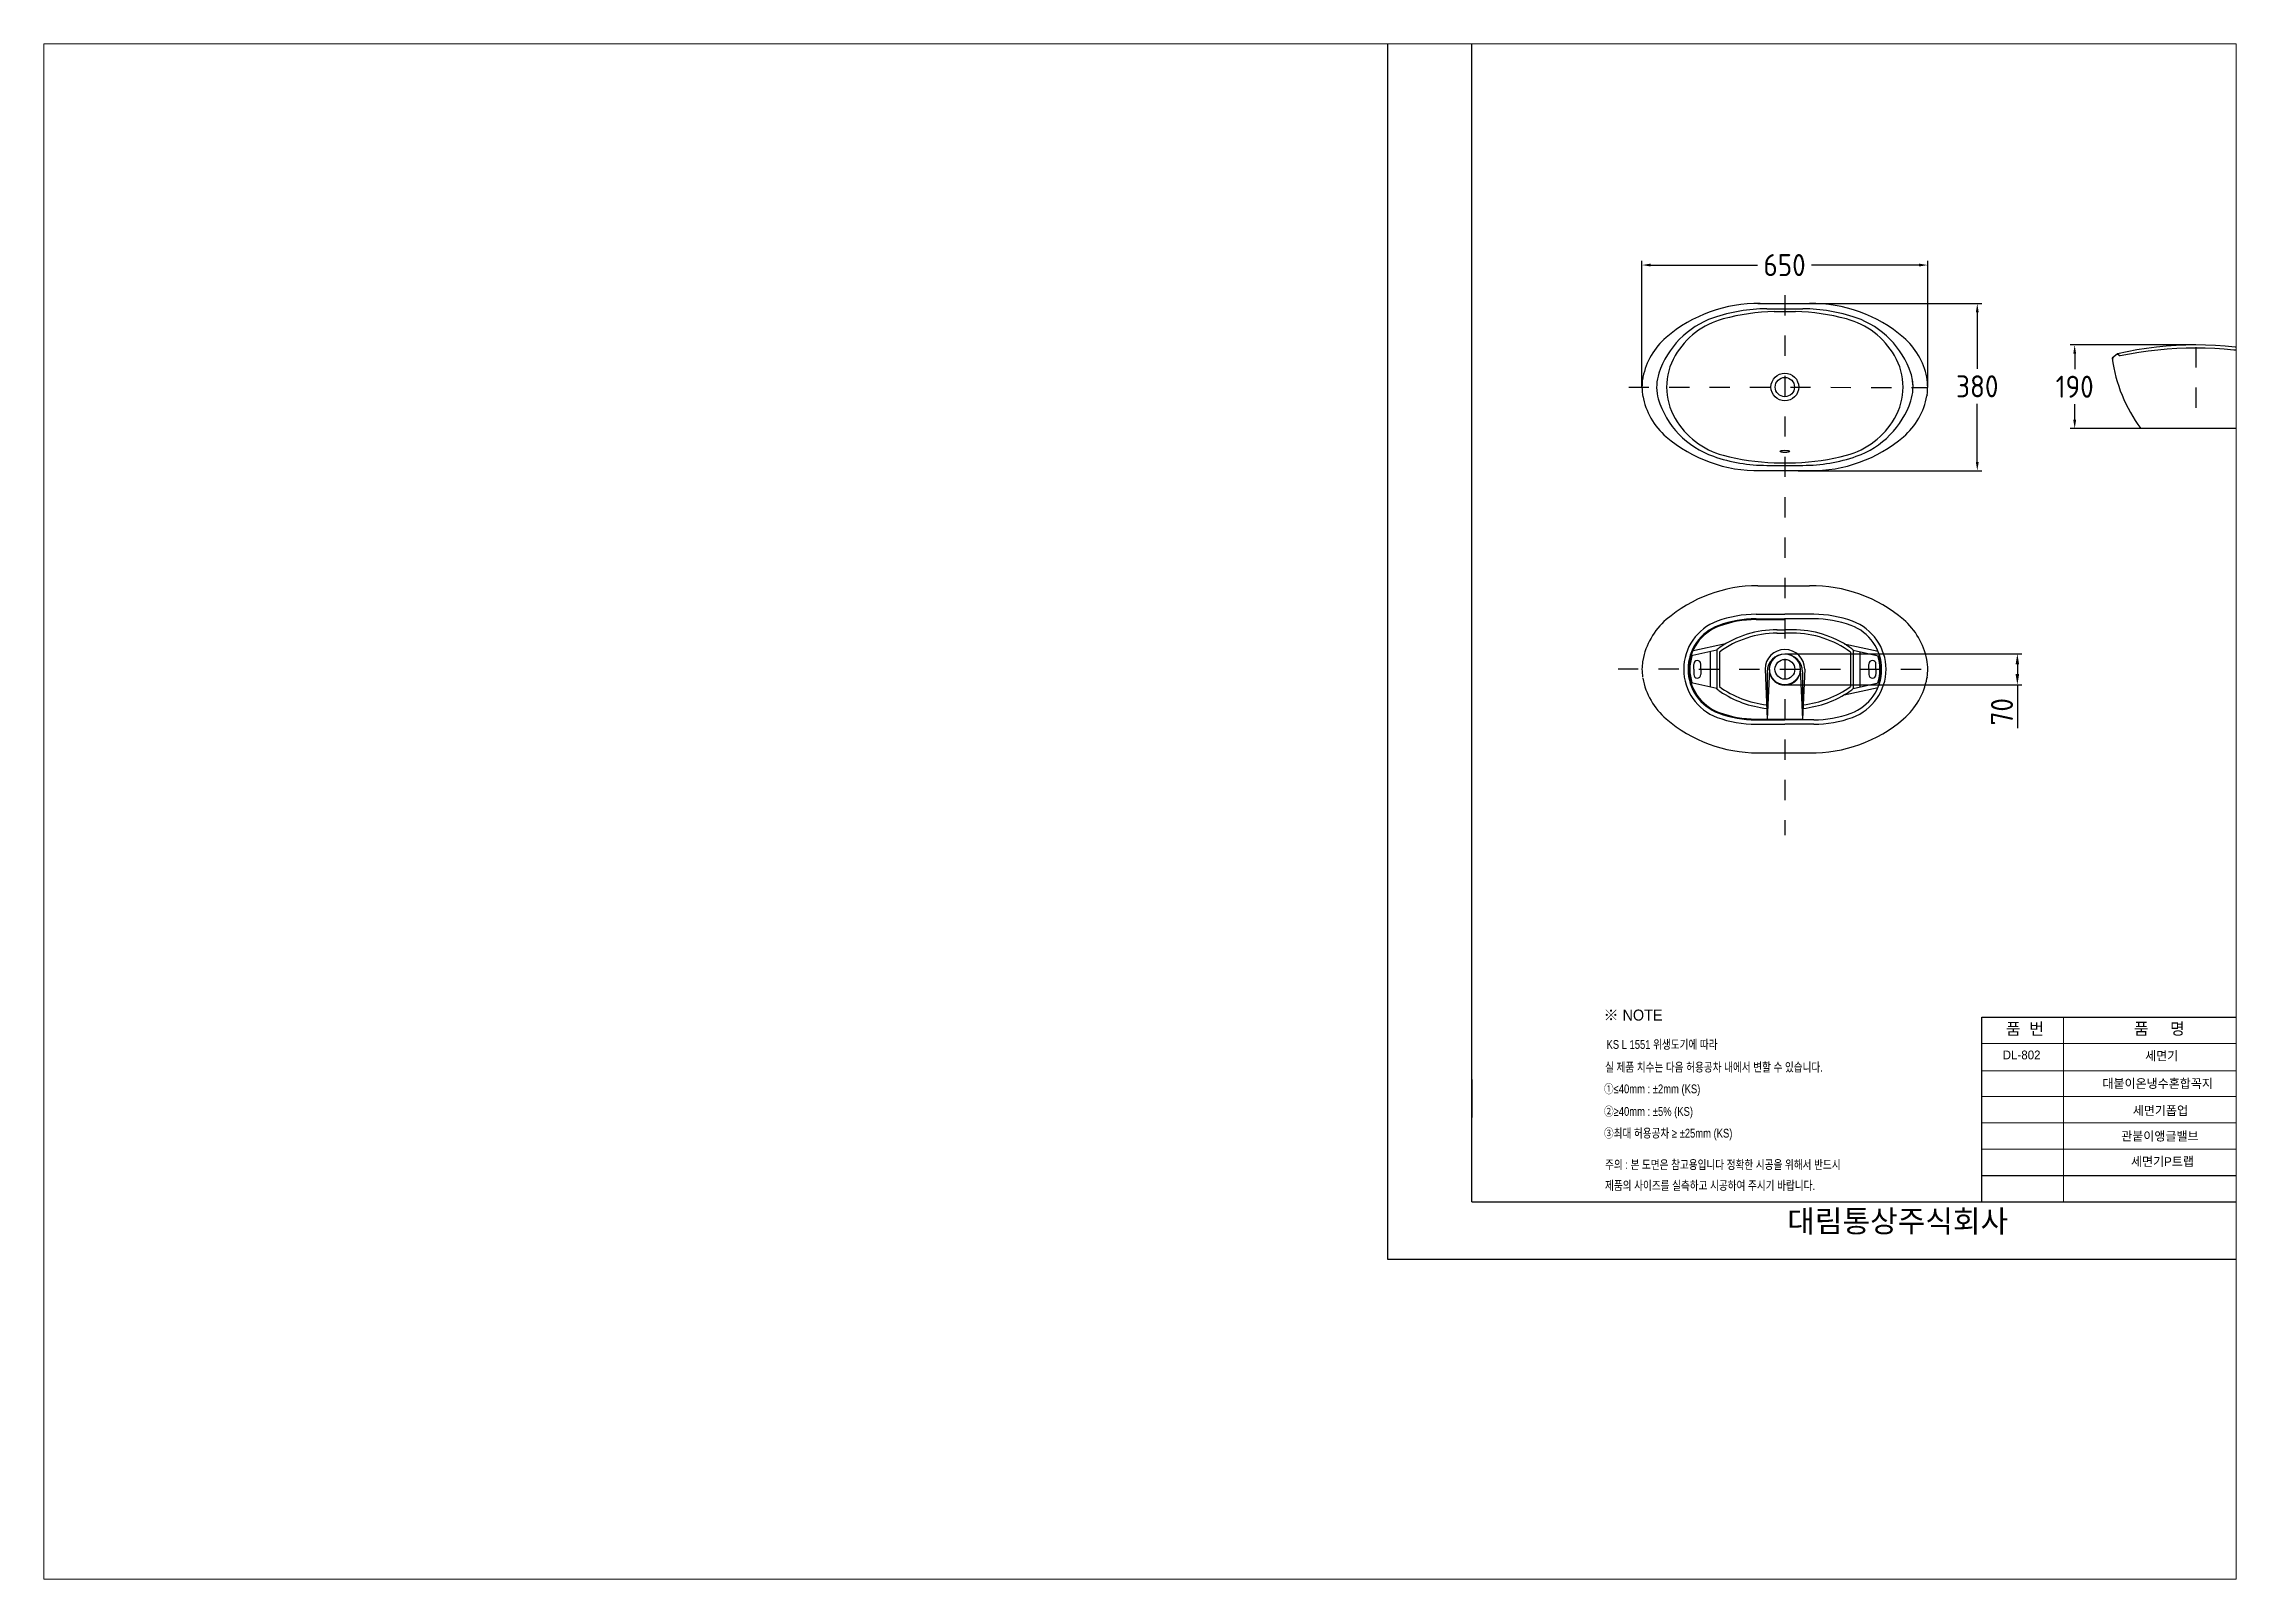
# Paper-space layout '배치1' of a CAD drawing. Header units: millimetres. Extents: x 29 to 262, y 20 to 183.
# The model-space entities are those that its viewports show. They can reach past a viewport. Long polylines and large blocks are cut down to what shows.
import ezdxf
from ezdxf.lldxf.tags import DXFTag

# ---------------------------------------------------------------- set-up
doc = ezdxf.new("R2010")
doc.units = ezdxf.units.MM
doc.header["$LTSCALE"] = 0.2
doc.linetypes.add('ACAD_ISO02W100', pattern=[15, 12, -3])
doc.linetypes.add('DASHED2', pattern=[0.375, 0.25, -0.125])
for name, color, linetype in [('2', 2, 'HIDDEN'), ('Duongtam', 1, 'Continuous'), ('Linemain', 7, 'Continuous'), ('netkhuat', 7, 'ACAD_ISO02W100'), ('SCALE', 4, 'Continuous'), ('YA', 7, 'Continuous')]:
    doc.layers.add(name, color=color, linetype=linetype)
doc.layers.add('DIM', color=3, linetype='Continuous', lineweight=15)
doc.layers.add('LINE', color=7, linetype='Continuous', lineweight=25)
doc.styles.add('h', font='', dxfattribs={"height": 28})
doc.styles.add('MtXpl_', font='')
doc.styles.get("Standard").update_dxf_attribs({"font": 'ISOCP.SHX', "bigfont": 'WHGTXT.SHX'})
doc.styles.add('굴림', font='')
doc.styles.add('스타일1', font='txt.shx', dxfattribs={"bigfont": 'ghs.shx'})
doc.styles.get('h').set_extended_font_data('Haansoft Batang')
doc.styles.get('MtXpl_').set_extended_font_data('Gulim')
doc.styles.get('굴림').set_extended_font_data('援대┝')
tags = doc.linetypes.add('HIDDEN', pattern=[9.525, 6.35, -3.175]).pattern_tags.tags
tags[6:7] = [DXFTag(74, 4), DXFTag(75, 0), DXFTag(340, '0'), DXFTag(46, 1.0), DXFTag(50, 0.0), DXFTag(44, 0.0), DXFTag(45, 0.0)]
tags[4:5] = [DXFTag(74, 4), DXFTag(75, 0), DXFTag(340, '0'), DXFTag(46, 1.0), DXFTag(50, 0.0), DXFTag(44, 0.0), DXFTag(45, 0.0)]
tags = doc.linetypes.add('PHANTOM2', pattern=[31.75, 15.875, -3.175, 3.175, -3.175, 3.175, -3.175]).pattern_tags.tags
tags[14:15] = [DXFTag(74, 4), DXFTag(75, 0), DXFTag(340, '0'), DXFTag(46, 1.0), DXFTag(50, 0.0), DXFTag(44, 0.0), DXFTag(45, 0.0)]
tags[12:13] = [DXFTag(74, 4), DXFTag(75, 0), DXFTag(340, '0'), DXFTag(46, 1.0), DXFTag(50, 0.0), DXFTag(44, 0.0), DXFTag(45, 0.0)]
tags[10:11] = [DXFTag(74, 4), DXFTag(75, 0), DXFTag(340, '0'), DXFTag(46, 1.0), DXFTag(50, 0.0), DXFTag(44, 0.0), DXFTag(45, 0.0)]
tags[8:9] = [DXFTag(74, 4), DXFTag(75, 0), DXFTag(340, '0'), DXFTag(46, 1.0), DXFTag(50, 0.0), DXFTag(44, 0.0), DXFTag(45, 0.0)]
tags[6:7] = [DXFTag(74, 4), DXFTag(75, 0), DXFTag(340, '0'), DXFTag(46, 1.0), DXFTag(50, 0.0), DXFTag(44, 0.0), DXFTag(45, 0.0)]
tags[4:5] = [DXFTag(74, 4), DXFTag(75, 0), DXFTag(340, '0'), DXFTag(46, 1.0), DXFTag(50, 0.0), DXFTag(44, 0.0), DXFTag(45, 0.0)]
doc.dimstyles.new('AM_ISO$0', dxfattribs={"dimtxt": 28, "dimasz": 24, "dimexe": 10, "dimexo": 0, "dimgap": 10, "dimtad": 1, "dimdec": 0, "dimdsep": 46, "dimtxsty": 'h', "dimcen": -5, "dimclrd": 256, "dimclre": 256, "dimclrt": 256, "dimadec": 0, "dimazin": 2, "dimtp": 0.1, "dimtm": 0.1, "dimtfac": 0.71, "dimtdec": 0, "dimtmove": 0, "dimatfit": 3, "dimfxl": 0, "dimlwd": -1, "dimlwe": -1, "dimarcsym": 0})
doc.dimstyles.get("Standard").update_dxf_attribs({"dimscale": 10, "dimtxt": 3, "dimasz": 2, "dimexe": 1, "dimexo": 0, "dimgap": 1, "dimtad": 0, "dimtih": 1, "dimtoh": 1, "dimdec": 0, "dimdsep": 46, "dimtxsty": 'Standard', "dimcen": 2, "dimadec": 0, "dimazin": 0, "dimtfac": 1, "dimtdec": 4, "dimtmove": 0, "dimatfit": 3, "dimfxl": 0, "dimtolj": 1, "dimtzin": 0, "dimarcsym": 0})

# ---------------------------------------------------------------- blocks, each defined once
blk = doc.blocks.new('*D13')
at = {"layer": 'Defpoints', "color": 0}
for p in [(3628.4, 2305.7), (2978.9, 2028.3), (3628.4, 2028.3)]:
    blk.add_point(p, dxfattribs=at)
at = {"layer": 'SCALE', "color": 0, "lineweight": -2}
for p, q in [((2978.9, 2028.3), (2978.9, 2315.7)), ((2998.9, 2305.7), (3241.5, 2305.7)), ((3608.4, 2305.7), (3364.6, 2305.7)), ((3628.4, 2028.3), (3628.4, 2315.7))]:
    blk.add_line(p, q, dxfattribs=at)
at = {"layer": 'SCALE', "color": 0}
for points in [[(2998.9, 2309), (2998.9, 2302.4), (2978.9, 2305.7)], [(3608.4, 2309), (3608.4, 2302.4), (3628.4, 2305.7)]]:
    blk.add_solid(points, dxfattribs=at)
at = {"layer": 'SCALE', "color": 0, "insert": (3303, 2305.7), "char_height": 50, "attachment_point": 5}
blk.add_mtext('\\A1;650', dxfattribs=at)
blk = doc.blocks.new('*D14')
at = {"layer": 'Defpoints', "color": 0}
for p in [(3333.7, 2218.1), (3333.8, 1838.2), (3741.1, 1838.2)]:
    blk.add_point(p, dxfattribs=at)
at = {"layer": 'SCALE', "color": 0, "lineweight": -2}
for p, q in [((3333.7, 2218.1), (3751.1, 2218.1)), ((3741.1, 2198.1), (3741.1, 2070)), ((3741.1, 1858.2), (3741.1, 1990)), ((3333.8, 1838.2), (3751.1, 1838.2))]:
    blk.add_line(p, q, dxfattribs=at)
at = {"layer": 'SCALE', "color": 0}
for points in [[(3737.8, 2198.1), (3744.4, 2198.1), (3741.1, 2218.1)], [(3737.8, 1858.2), (3744.4, 1858.2), (3741.1, 1838.2)]]:
    blk.add_solid(points, dxfattribs=at)
at = {"layer": 'SCALE', "color": 0, "insert": (3741.1, 2030), "char_height": 50, "attachment_point": 5}
blk.add_mtext('\\A1;380', dxfattribs=at)
blk = doc.blocks.new('*D15')
at = {"layer": 'Defpoints', "color": 0}
for p in [(4237.7, 2124), (3962.5, 1934.1), (4184.3, 1934.1)]:
    blk.add_point(p, dxfattribs=at)
at = {"layer": 'SCALE', "color": 0, "lineweight": -2}
for p, q in [((4237.7, 2124), (3952.5, 2124)), ((3962.5, 2104), (3962.5, 2069.1)), ((3962.5, 1954.1), (3962.5, 1989.1)), ((4184.3, 1934.1), (3952.5, 1934.1))]:
    blk.add_line(p, q, dxfattribs=at)
at = {"layer": 'SCALE', "color": 0}
for points in [[(3959.2, 2104), (3965.8, 2104), (3962.5, 2124)], [(3959.2, 1954.1), (3965.8, 1954.1), (3962.5, 1934.1)]]:
    blk.add_solid(points, dxfattribs=at)
at = {"layer": 'SCALE', "color": 0, "insert": (3962.5, 2029.1), "char_height": 50, "attachment_point": 5}
blk.add_mtext('\\A1;190', dxfattribs=at)
blk = doc.blocks.new('*D16')
at = {"layer": 'Defpoints', "color": 0}
for p in [(3303.8, 1421.6), (3303.8, 1351.6), (3832.2, 1351.6)]:
    blk.add_point(p, dxfattribs=at)
at = {"layer": 'LINE', "linetype": 'ByBlock'}
for p, q in [((3303.8, 1421.6), (3842.2, 1421.6)), ((3832.2, 1397.6), (3832.2, 1375.6)), ((3303.8, 1351.6), (3842.2, 1351.6)), ((3832.2, 1351.6), (3832.2, 1252.6))]:
    blk.add_line(p, q, dxfattribs=at)
at = {"layer": 'LINE'}
for points in [[(3828.2, 1397.6), (3836.2, 1397.6), (3832.2, 1421.6)], [(3828.2, 1375.6), (3836.2, 1375.6), (3832.2, 1351.6)]]:
    blk.add_solid(points, dxfattribs=at)
at = {"layer": 'LINE', "insert": (3797.2, 1290.1), "char_height": 50, "attachment_point": 5, "rotation": 90}
blk.add_mtext('70', dxfattribs=at)

msp = doc.modelspace()

# ---------------------------------------------------------------- linework, layer by layer
at = {"layer": 'DIM', "color": 0}
for p, q in [((3937.1, 595.6), (3937.1, 175.6)), ((3751.6, 535.6), (4668.1, 535.6)), ((3751.6, 473.8), (4668.1, 473.8)), ((3751.6, 415.6), (4668.1, 415.6)), ((3751.6, 355.6), (4668.1, 355.6)), ((3751.6, 295.6), (4668.1, 295.6))]:
    msp.add_line(p, q, dxfattribs=at)
at = {"layer": 'Duongtam', "color": 0, "linetype": 'DASHED2'}
for p, q in [((3303.7, 2237.3), (3303.8, 1009.3)), ((4237.7, 2119.1), (4237.7, 1934.1)), ((2948.9, 2028.3), (3628.4, 2027.5)), ((2924.7, 1387.5), (3658.6, 1386.6))]:
    msp.add_line(p, q, dxfattribs=at)
at = {"layer": 'Linemain', "color": 0}
for p, q in [((3242.4, 2218.3), (3359.8, 2218.3)), ((3262.6, 2206.3), (3344.8, 2206.3)), ((3279.6, 2200.3), (3327.7, 2200.3)), ((4059.7, 2104), (4047.7, 2094)), ((4059.7, 2104), (4065.7, 2099)), ((3627, 2010.5), (3626.6, 2008.4)), ((4362.7, 1934.1), (4112.7, 1934.1)), ((4160.7, 1934.1), (4152.7, 1934.1)), ((3262.6, 1850.3), (3344.8, 1850.3)), ((3279.6, 1856.3), (3327.7, 1856.3)), ((3242.4, 1838.3), (3359.8, 1838.4)), ((3251.7, 1838.3), (3355.9, 1838.3)), ((3242.4, 1576.6), (3359.9, 1576.6)), ((3238.2, 1511.6), (3303.8, 1511.6)), ((3238.2, 1501.6), (3303.8, 1501.6)), ((3238.2, 1499.6), (3303.8, 1499.6)), ((3369.3, 1511.6), (3303.8, 1511.6)), ((3369.3, 1501.6), (3303.8, 1501.6)), ((3285.2, 1476.6), (3303.8, 1476.6)), ((3285.2, 1468.6), (3303.8, 1468.6)), ((3322.4, 1476.6), (3303.8, 1476.6)), ((3322.4, 1468.6), (3303.8, 1468.6)), ((3148.8, 1429.9), (3088.1, 1416.6)), ((3168.7, 1444.5), (3092, 1427.7)), ((3096.7, 1386.6), (3096.7, 1397.6)), ((3112.7, 1386.6), (3112.7, 1397.6)), ((3133.8, 1426.6), (3133.8, 1346.6)), ((3154.8, 1425.8), (3154.8, 1347.5)), ((3438.9, 1444.5), (3515.5, 1427.7)), ((3452.8, 1425.8), (3452.8, 1347.5)), ((3458.8, 1429.9), (3519.4, 1416.6)), ((3473.8, 1426.6), (3473.8, 1346.6)), ((3494.8, 1386.6), (3494.8, 1397.6)), ((3510.8, 1386.6), (3510.8, 1397.6)), ((3148.8, 1343.3), (3088.1, 1356.6)), ((3096.7, 1386.6), (3096.7, 1375.6)), ((3112.7, 1386.6), (3112.7, 1375.6)), ((3258.8, 1386.6), (3263.6, 1273.6)), ((3268.6, 1386.2), (3263.6, 1273.6)), ((3263.6, 1381.2), (3263.6, 1273.6)), ((3338.6, 1386.2), (3343.6, 1273.6)), ((3348.8, 1386.6), (3343.6, 1273.4)), ((3343.6, 1381.2), (3343.6, 1273.6)), ((3438.9, 1328.8), (3515.5, 1345.5)), ((3458.8, 1343.3), (3519.4, 1356.6)), ((3494.8, 1386.6), (3494.8, 1375.6)), ((3510.8, 1386.6), (3510.8, 1375.6)), ((3627.1, 1368.8), (3626.7, 1366.7)), ((3238.2, 1273.6), (3343.6, 1273.6)), ((3238.2, 1271.6), (3303.8, 1271.6)), ((3238.2, 1261.6), (3303.8, 1261.6)), ((3369.3, 1271.6), (3303.8, 1271.6)), ((3369.3, 1261.6), (3303.8, 1261.6)), ((3242.4, 1196.6), (3356, 1196.6)), ((3251.8, 1196.6), (3359.9, 1196.7))]:
    msp.add_line(p, q, dxfattribs=at)
for centre, radius in [((3303.7, 2028.3), 31.5), ((3303.7, 2028.3), 22), ((3303.8, 1386.6), 35), ((3303.8, 1386.6), 22.5)]:
    msp.add_circle(centre, radius, dxfattribs=at)
for centre, radius, start, end in [((3242.4, 1898.3), 320, 89.0749, 130.6274), ((3262.6, 1838.3), 368, 90, 109.2373), ((3295.4, 1690.6), 510, 91.7666, 105.0031), ((3312, 1690.6), 510, 74.9969, 88.2334), ((3344.8, 1838.3), 368, 70.7627, 90), ((3365, 1898.3), 320, 49.3726, 90.9251), ((3207.2, 1997), 200, 109.2373, 161.7102), ((3209.9, 2009.3), 180, 105.0031, 149.8269), ((3397.4, 2009.3), 180, 30.1731, 74.9969), ((3400.1, 1997), 200, 18.2898, 70.7627), ((3138.2, 2019.8), 160, 130.6274, 168.8377), ((3177.2, 2028.3), 142.2, 149.8269, 210.1687), ((3177.2, 2028.3), 142.2, 149.8269, 210.1687), ((3430.1, 2028.3), 142.2, 329.8313, 30.1731), ((3469.2, 2019.8), 160, 11.1623, 49.3726), ((4390.9, 2140.3), 346.3, 187.6958, 216.5565), ((4055.4, 2091), 7.22, 134.9188, 176.5617), ((4059.7, 2098.8), 4, 50.1944, 129.8056), ((4237.7, 1322.3), 801.7, 77.172, 102.828), ((4237.7, 1287.7), 829.3, 78.0304, 101.9696), ((3098.9, 2027.5), 120, 171.0635, 179.6071), ((3087.7, 2029.5), 108.6, 168.7204, 171.1808), ((3112.3, 2028.3), 100, 161.7102, 192.0232), ((3495.1, 2028.3), 100, 359.9991, 18.2898), ((3495.1, 2028.3), 100, 341.7102, 12.0232), ((3508.4, 2027.5), 120, 0, 11.1623), ((3098.9, 2029.2), 120, 180.3929, 191.1623), ((3138.2, 2036.9), 160, 190.2534, 229.3726), ((3164.8, 2039.5), 153.7, 192.0232, 194.2528), ((3207.2, 2059.7), 200, 196.8632, 250.7627), ((3400.1, 2059.7), 200, 289.2373, 341.7102), ((3469.2, 2036.9), 160, 310.6274, 349.7466), ((3508.4, 2029.2), 120, 351.0645, 0.001), ((3209.9, 2047.3), 180, 210.1687, 254.9972), ((3397.4, 2047.3), 180, 285.0028, 329.8313), ((3242.4, 2158.3), 320, 229.3726, 270.9251), ((3365, 2158.3), 320, 269.0749, 310.6274), ((3262.6, 2218.3), 368, 250.7627, 270), ((3295.4, 2366.1), 510, 254.9969, 268.2334), ((3312, 2366.1), 510, 271.7666, 285.0031), ((3344.8, 2218.3), 368, 270, 289.2373), ((3242.4, 1256.6), 320, 90, 130.6274), ((3365.1, 1256.6), 320, 49.3726, 90.9251), ((3138.3, 1378.1), 160, 130.6274, 169.7466), ((3190.2, 1386.6), 116.4, 110.2524, 249.7476), ((3238.2, 1256.6), 255, 90, 110.2524), ((3238.2, 1256.6), 245, 90, 110.2524), ((3238.2, 1256.6), 243, 90, 110.2524), ((3369.3, 1256.6), 255, 69.7476, 90), ((3369.3, 1256.6), 245, 69.7476, 90), ((3417.3, 1386.6), 116.4, 290.2524, 69.7476), ((3469.3, 1378.1), 160, 11.1623, 49.3726), ((3190.2, 1386.6), 106.4, 110.2524, 249.7476), ((3190.2, 1386.6), 104.4, 110.2524, 249.7476), ((3285.9, 1246.6), 222, 90, 126.1976), ((3285.9, 1246.6), 230, 90, 124.3396), ((3321.7, 1246.6), 230, 55.6604, 90), ((3321.7, 1246.6), 222, 53.8024, 90), ((3417.3, 1386.6), 106.4, 290.2524, 69.7476), ((3099, 1385.8), 120, 171.0635, 179.6071), ((3164.9, 1375.5), 186.7, 170.4117, 171.0635), ((3104.7, 1398.6), 8, 0, 180), ((3190.2, 1386.6), 60.4, 124.3396, 134.5296), ((3303.8, 1386.6), 45, 0, 180), ((3303.6, 1381.2), 40, 0, 180), ((3417.3, 1386.6), 60.4, 45.4704, 55.6604), ((3502.8, 1398.6), 8, 0, 180), ((3508.5, 1385.8), 120, 0, 11.1623), ((3099, 1387.5), 120, 180.3929, 188.9365), ((3138.3, 1395.2), 160, 190.2534, 229.3726), ((3104.7, 1374.6), 8, 180, 0), ((3285.9, 1526.6), 222, 233.8024, 263.9349), ((3303.8, 1386.6), 36, 190.4565, 347.8257), ((3321.7, 1526.6), 222, 276.0651, 306.1976), ((3502.8, 1374.6), 8, 180, 0), ((3469.3, 1395.2), 160, 310.6274, 349.7466), ((3508.5, 1387.5), 120, 351.0645, 0.001), ((3190.2, 1386.6), 60.4, 225.4704, 235.6604), ((3285.9, 1526.6), 230, 235.6604, 264.2381), ((3321.7, 1526.6), 230, 275.7619, 304.3396), ((3417.3, 1386.6), 60.4, 304.3396, 314.5296), ((3242.4, 1516.6), 320, 229.3726, 270), ((3238.2, 1516.6), 255, 249.7476, 270), ((3238.2, 1516.6), 245, 249.7476, 270), ((3238.2, 1516.6), 243, 249.7476, 270), ((3365.1, 1516.6), 320, 269.0749, 310.6274), ((3369.3, 1516.6), 245, 270, 290.2524), ((3369.3, 1516.6), 255, 270, 290.2524)]:
    msp.add_arc(centre, radius, start, end, dxfattribs=at)
msp.add_ellipse((3303.7, 1882), major_axis=(-10.8, 0), ratio=0.232282, dxfattribs=at)
at = {"layer": 'netkhuat', "color": 0, "linetype": 'PHANTOM2'}
for p, q in [((3148.8, 1430.6), (3148.8, 1342.7)), ((3458.8, 1430.6), (3458.8, 1342.7))]:
    msp.add_line(p, q, dxfattribs=at)
for centre, radius, start, end in [((3190.2, 1386.6), 105.4, 163.3301, 196.6699), ((3190.2, 1386.6), 102.4, 162.3948, 197.6052), ((3417.3, 1386.6), 102.4, 342.3948, 17.6052), ((3417.3, 1386.6), 105.4, 343.3301, 16.6699)]:
    msp.add_arc(centre, radius, start, end, dxfattribs=at)
at = {"layer": 'YA', "color": 7}
for p, q in [((2592.1, 2285.4), (2592.1, 3355.6)), ((2592.1, 175.6), (2592.1, 2285.4)), ((3751.6, 595.6), (4668.1, 595.6)), ((3751.6, 175.6), (3751.6, 595.6)), ((2592.1, 454.1), (2592.1, 367.6)), ((3751.6, 235.6), (4668.1, 235.6)), ((2592.1, 175.6), (4668.1, 175.6))]:
    msp.add_line(p, q, dxfattribs=at)
at = {"layer": 'YA', "color": 0}
msp.add_lwpolyline([(2400.7, 45.1), (4826.2, 45.1), (4826.2, 3475.5), (2400.7, 3475.5)], close=True, dxfattribs=at)

# ---------------------------------------------------------------- texts
at = {"color": 3, "style": '굴림', "width": 0.8}
for s, p in [('KS L 1551 위생도기에 따라', (2898.4, 523.6)), ('실 제품 치수는 다음 허용공차 내에서 변할 수 있습니다.', (2895, 471.9)), ('①≤40mm : ±2mm (KS)', (2892.7, 422.6)), ('②≥40mm : ±5%%% (KS)', (2892.7, 371.3)), ('③최대 허용공차 ≥ ±25mm (KS)', (2892.7, 321.8))]:
    msp.add_text(s, height=20, dxfattribs=at).set_placement(p)
at = {"color": 1, "style": '굴림', "width": 0.8}
for s, p in [('주의 : 본 도면은 참고용입니다 정확한 시공을 위해서 반드시', (2895, 250.3)), ('제품의 사이즈를 실측하고 시공하여 주시기 바랍니다.', (2895, 202.9))]:
    msp.add_text(s, height=20, dxfattribs=at).set_placement(p)
at = {"layer": '2', "style": 'MtXpl_'}
msp.add_text('※ NOTE', height=25, dxfattribs=at).set_placement((2891.6, 587.9))
at = {"layer": 'DIM', "color": 0, "char_height": 26.746, "attachment_point": 1, "style": '스타일1'}
for s, insert in [('{\\fGulim|b0|i0|c129|p50;품  번}', (3806.1, 582.6)), ('{\\fGulim|b0|i0|c129|p50;품     명}', (4097.1, 582.8))]:
    msp.add_mtext(s, dxfattribs=dict(at, insert=insert))
at = {"layer": 'DIM', "color": 0, "attachment_point": 1, "style": '스타일1'}
for s, insert, char_height, width in [('{\\fGulim|b0|i0|c129|p50;DL-802}', (3799, 519.8), 20, 17), ('{\\fGulim|b0|i0|c129|p50;세면기}', (4122.7, 517.5), 20, 147), ('{\\fGulim|b0|i0|c129|p50;대붙이온냉수혼합꼭지}', (4025.7, 454.7), 20, 290), ('{\\fGulim|b0|i0|c129|p50;세면기폽업}', (4094.6, 393), 20, 315), ('{\\fGulim|b0|i0|c129|p50;관붙이앵글밸브}', (4068.3, 335), 20, 212), ('{\\fGulim|b0|i0|c129|p50;세면기P트랩}', (4090.5, 277.3), 20, 212), ('{\\fGulim|b0|i0|c129|p50;       대림통상주식회사\\P}', (3182.1, 156.8), 50, 1090)]:
    msp.add_mtext(s, dxfattribs=dict(at, insert=insert, char_height=char_height, width=width))
at = {"layer": 'YA', "color": 7}
msp.add_text('A4(210X297)', height=33.819, dxfattribs=at).set_placement((4326.1, 116.8))

# ---------------------------------------------------------------- dimensions: what is measured, and where the dimension line sits
at = {"layer": 'LINE', "color": 0}
dim = msp.add_linear_dim(base=(3832.2, 1351.6), p1=(3303.8, 1421.6), p2=(3303.8, 1351.6), angle=90, dimstyle='AM_ISO$0', override={"dimtxt": 50, "dimtxsty": 'Standard'}, dxfattribs=at)
dim.commit()
dim.dimension.update_dxf_attribs({"geometry": '*D16', "text_midpoint": (3797.2, 1290.1)})
at = {"layer": 'SCALE', "color": 0}
dim = msp.add_linear_dim(base=(3628.4333, 2305.6841), p1=(2978.9311, 2028.3416), p2=(3628.4333, 2028.3443), dimstyle='Standard', override={"dimtxt": 5, "dimgap": 1.5}, dxfattribs=at)
dim.commit()
dim.dimension.update_dxf_attribs({"geometry": '*D13', "text_midpoint": (3303.035, 2305.6841), "dimtype": 160})
dim = msp.add_linear_dim(base=(3741.1, 1838.2), p1=(3333.7, 2218.1), p2=(3333.8, 1838.2), angle=90, dimstyle='Standard', override={"dimtxt": 5, "dimgap": 1.5, "dimclrd": 0, "dimclre": 0, "dimclrt": 0}, dxfattribs=at)
dim.commit()
dim.dimension.update_dxf_attribs({"geometry": '*D14', "text_midpoint": (3741.1, 2030), "dimtype": 160})
dim = msp.add_linear_dim(base=(3962.5, 1934.1), p1=(4237.7, 2124), p2=(4184.3, 1934.1), angle=90, dimstyle='Standard', override={"dimtxt": 5, "dimgap": 1.5, "dimclrd": 0, "dimclre": 0, "dimclrt": 0}, dxfattribs=at)
dim.commit()
dim.dimension.update_dxf_attribs({"geometry": '*D15', "text_midpoint": (3962.5, 2029.1)})

psp = doc.layouts.new('배치1')

# ---------------------------------------------------------------- viewports
at = {"layer": 'LINE', "view_target_point": (-1348.6, 8268.9)}
psp.add_viewport(center=(145.33, 101.81), size=(232.53, 162.8987), view_center_point=(3186.58, -7205.64), view_height=3490.8856, dxfattribs=at)

doc.saveas('drawing.dxf')
